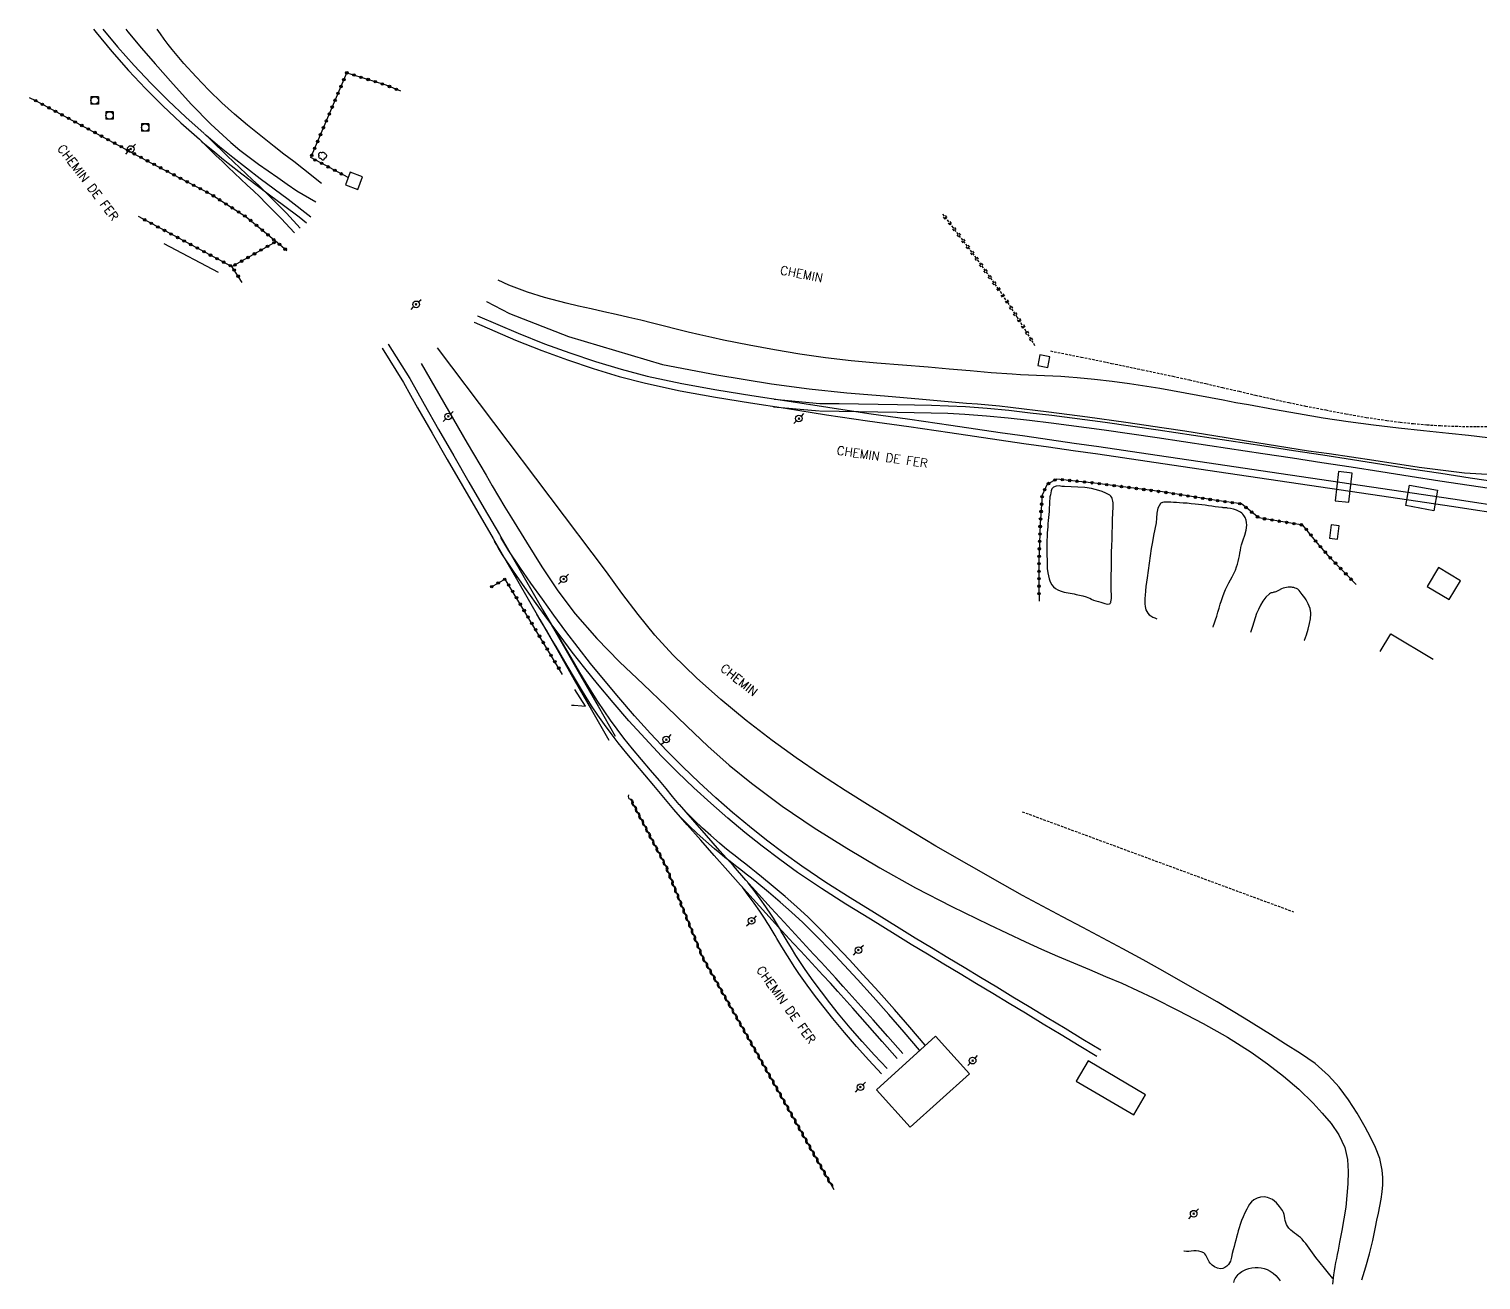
# Model space of a CAD drawing. Header units: millimetres. Extents: x 112268 to 113000, y 154998 to 156000.
# Drawn here: x 112525.6 to 112817.4, y 155748.7 to 156000 of the extents above; entities that cross this region are included whole.
import ezdxf

# ---------------------------------------------------------------- set-up
doc = ezdxf.new("R2010")
doc.units = ezdxf.units.MM
doc.linetypes.add('DASHED', pattern=[0.75, 0.5, -0.25])
doc.layers.get('0').update_dxf_attribs({"linetype": 'CONTINUOUS'})
for name, color, linetype in [('W0014', 7, 'CONTINUOUS'), ('W0071', 7, 'CONTINUOUS'), ('W0104', 1, 'CONTINUOUS'), ('W0112', 1, 'DASHED'), ('W0211', 2, 'CONTINUOUS'), ('W0214', 2, 'CONTINUOUS'), ('W0220', 5, 'DASHED'), ('W0300', 7, 'CONTINUOUS'), ('W0303', 7, 'CONTINUOUS'), ('W0310', 3, 'CONTINUOUS'), ('W0323', 7, 'CONTINUOUS'), ('W0420', 7, 'CONTINUOUS'), ('W0473', 7, 'CONTINUOUS'), ('W0515', 5, 'CONTINUOUS'), ('W0700', 7, 'CONTINUOUS'), ('W0989', 7, 'CONTINUOUS')]:
    doc.layers.add(name, color=color, linetype=linetype)
doc.styles.get("Standard").update_dxf_attribs({"font": 'romans.shx', "width": 0.85})

# ---------------------------------------------------------------- blocks, each defined once
blk = doc.blocks.new('T473')
for p, q in [((-0.166667, 0.166667), (0.166667, -0.166667)), ((-0.166667, -0.166667), (0.166667, 0.166667)), ((0.500001, 0.500001), (1.000002, 1.000002)), ((-1.000002, -1.000002), (-0.500001, -0.500001))]:
    blk.add_line(p, q)
blk.add_ellipse((0, 0), major_axis=(0.471405, 0.471405), ratio=1, start_param=5.4977871438, end_param=11.780972451)
blk = doc.blocks.new('T420')
for p, q in [((0.75, 0.75), (-0.75, 0.75)), ((-0.75, 0.75), (-0.75, -0.75)), ((0.75, 0.75), (0.75, -0.75)), ((0.75, -0.75), (-0.75, -0.75))]:
    blk.add_line(p, q)
blk.add_ellipse((0, 0), major_axis=(-0.53, 0.53), ratio=1, start_param=3.926991, end_param=10.210176)
blk = doc.blocks.new('T300')
for p, q in [((-0.8, 0.51), (-0.86, 0.34)), ((-0.86, 0.34), (-0.86, 0.17)), ((-0.86, 0.17), (-0.74, 0.06)), ((-0.69, 0.63), (-0.8, 0.51)), ((-0.8, -0.06), (-0.74, 0.06)), ((-0.74, 0.06), (-0.69, 0.11)), ((-0.57, 0.69), (-0.69, 0.63)), ((-0.46, 0.69), (-0.57, 0.69)), ((-0.29, 0.63), (-0.46, 0.69)), ((-0.29, 0.63), (-0.17, 0.74)), ((-0.23, 0.57), (-0.29, 0.63)), ((-0.17, 0.74), (-0.06, 0.8)), ((-0.06, 0.8), (0.06, 0.8)), ((0.06, 0.8), (0.23, 0.74)), ((0.23, 0.74), (0.34, 0.63)), ((0.34, 0.63), (0.4, 0.51)), ((0.46, 0.46), (0.34, 0.46)), ((0.4, 0.51), (0.4, 0.46)), ((0.57, 0.4), (0.46, 0.46)), ((0.57, 0.4), (0.69, 0.29)), ((0.69, 0.29), (0.74, 0.17)), ((0.74, 0.06), (0.69, -0.17)), ((0.74, 0.17), (0.74, 0.06)), ((-0.8, -0.17), (-0.8, -0.06)), ((-0.8, -0.23), (-0.8, -0.17)), ((-0.74, -0.34), (-0.8, -0.23)), ((-0.69, -0.4), (-0.74, -0.34)), ((-0.51, -0.46), (-0.69, -0.4)), ((-0.4, -0.46), (-0.51, -0.46)), ((-0.4, -0.46), (-0.34, -0.46)), ((-0.34, -0.46), (-0.34, -0.4)), ((-0.34, -0.51), (-0.34, -0.46)), ((-0.29, -0.63), (-0.34, -0.51)), ((-0.17, -0.74), (-0.29, -0.63)), ((-0.06, -0.8), (-0.17, -0.74)), ((0.06, -0.8), (-0.06, -0.8)), ((0.17, -0.74), (0.06, -0.8)), ((0.23, -0.69), (0.17, -0.74)), ((0.29, -0.46), (0.23, -0.46)), ((0.29, -0.63), (0.23, -0.69)), ((0.46, -0.4), (0.29, -0.46)), ((0.34, -0.51), (0.29, -0.63)), ((0.34, -0.51), (0.34, -0.46)), ((0.57, -0.34), (0.46, -0.4)), ((0.63, -0.29), (0.57, -0.34)), ((0.69, -0.17), (0.63, -0.29))]:
    blk.add_line(p, q)
blk = doc.blocks.new('t323o')
at = {"color": 0, "linetype": 'Continuous'}
for radius in [0.25, 0.15]:
    blk.add_circle((0, 0), radius, dxfattribs=at)
blk = doc.blocks.new('t310o')
at = {"color": 0, "linetype": 'Continuous'}
for centre, start, end in [((-0.5, 0.38), 216.8699, 323.1304), ((0.5, -0.37), 36.8699, 143.1303)]:
    blk.add_arc(centre, 0.625, start, end, dxfattribs=at)
blk = doc.blocks.new('t220o')
at = {"color": 0, "linetype": 'Continuous'}
for p, q in [((-0.25, 0.25), (0.25, 0.25)), ((-0.25, -0.25), (0.25, -0.25))]:
    blk.add_line(p, q, dxfattribs=at)

msp = doc.modelspace()

# ---------------------------------------------------------------- linework, layer by layer
at = {"layer": 'W0014'}
for points in [[(112637.42, 155864), (112635.29, 155867.34)], [(112634.56, 155864.15), (112635.12, 155864.18), (112636.66, 155864.01), (112637.42, 155864)]]:
    msp.add_lwpolyline(points, dxfattribs=at)
at = {"layer": 'W0071'}
for points in [[(112545.01, 156000), (112545.45, 155999.44), (112548.14, 155996.19), (112550.9, 155993), (112554.54, 155988.9), (112558.25, 155984.85), (112562.1, 155980.92), (112566.14, 155977.19), (112567.94, 155975.68), (112569.79, 155974.24), (112571.69, 155972.85), (112573.61, 155971.49), (112575.54, 155970.16), (112577.47, 155968.84), (112579.4, 155967.5), (112583.18, 155965.27)], [(112584.34, 155969), (112584.34, 155969), (112584.34, 155969), (112580.75, 155971.85), (112578.77, 155973.36), (112576.81, 155974.89), (112574.86, 155976.43), (112572.18, 155978.56), (112569.49, 155980.7), (112566.86, 155982.9), (112564.31, 155985.2), (112561.68, 155987.74), (112559.14, 155990.37), (112556.68, 155993.08), (112554.32, 155995.87), (112553.51, 155996.91), (112552.73, 155997.98), (112551.97, 155999.07), (112551.35, 156000)], [(112818.78, 155917.86), (112814.84, 155918.32), (112810.9, 155918.76), (112805.84, 155919.29), (112800.79, 155919.82), (112795.74, 155920.41), (112790.7, 155921.08), (112785.68, 155921.84), (112780.67, 155922.7), (112775.67, 155923.59), (112770.67, 155924.48), (112768.12, 155924.94), (112765.57, 155925.42), (112763.02, 155925.91), (112760.47, 155926.4), (112757.92, 155926.88), (112755.37, 155927.35), (112752.81, 155927.79), (112750.25, 155928.2), (112746.74, 155928.71), (112743.23, 155929.18), (112739.72, 155929.6), (112736.19, 155929.95), (112734.57, 155930.08), (112732.94, 155930.18), (112731.31, 155930.26), (112729.68, 155930.32), (112728.05, 155930.39), (112726.43, 155930.46), (112724.8, 155930.54), (112723.17, 155930.64), (112718.94, 155930.95), (112714.7, 155931.31), (112710.47, 155931.68), (112706.24, 155932.06), (112701.09, 155932.48), (112695.94, 155932.89), (112690.79, 155933.35), (112685.66, 155933.95), (112680.51, 155934.69), (112675.38, 155935.54), (112670.27, 155936.49), (112665.17, 155937.5), (112662.78, 155938.02), (112660.39, 155938.56), (112658.01, 155939.13), (112655.63, 155939.71), (112653.25, 155940.31), (112650.87, 155940.9), (112648.5, 155941.49), (112646.12, 155942.07), (112643.6, 155942.65), (112641.07, 155943.22), (112638.54, 155943.77), (112636.01, 155944.33), (112633.49, 155944.9), (112629.15, 155946.08), (112625.73, 155947.17), (112621.99, 155948.58), (112621.99, 155948.58), (112619.82, 155949.53), (112619.82, 155949.53), (112619.82, 155949.53)], [(112617.48, 155945.29), (112617.48, 155945.29), (112617.48, 155945.29), (112617.48, 155945.29), (112622.14, 155942.88), (112633.99, 155938.24), (112652.86, 155932.64), (112663.82, 155930.56), (112674.81, 155928.72), (112682.36, 155927.69), (112689.94, 155926.93), (112697.52, 155926.3), (112705.1, 155925.62), (112707.31, 155925.42), (112709.53, 155925.23), (112711.74, 155925.05), (112713.96, 155924.87), (112716.17, 155924.69), (112718.39, 155924.49), (112720.6, 155924.28), (112722.81, 155924.05), (112730.55, 155923.13), (112738.28, 155922.1), (112745.99, 155921.01), (112753.7, 155919.89), (112757.85, 155919.27), (112761.99, 155918.62), (112766.13, 155917.95), (112770.26, 155917.27), (112774.4, 155916.59), (112778.54, 155915.93), (112782.68, 155915.29), (112786.83, 155914.7), (112795.87, 155913.36), (112804.93, 155911.98), (112814.04, 155910.86), (112823.2, 155910.3)], [(112793.44, 155748.71), (112794.25, 155751.32), (112794.98, 155753.95), (112795.62, 155756.61), (112796.17, 155759.28), (112796.45, 155760.69), (112796.75, 155762.1), (112797.04, 155763.51), (112797.31, 155764.93), (112797.52, 155766.37), (112797.64, 155767.83), (112797.66, 155769.3), (112797.54, 155770.76), (112797.03, 155773.07), (112796.2, 155775.28), (112795.17, 155777.38), (112794.07, 155779.42), (112792.5, 155782.18), (112790.78, 155784.87), (112788.88, 155787.42), (112786.73, 155789.8), (112784.03, 155792.15), (112781.1, 155794.21), (112778.07, 155796.1), (112775.07, 155797.98), (112769.75, 155801.32), (112764.35, 155804.54), (112758.91, 155807.68), (112753.45, 155810.78), (112749.45, 155813.01), (112745.42, 155815.2), (112741.38, 155817.35), (112737.33, 155819.48), (112733.27, 155821.62), (112729.23, 155823.77), (112725.2, 155825.95), (112721.2, 155828.18), (112714.5, 155832), (112707.83, 155835.87), (112701.2, 155839.83), (112694.64, 155843.88), (112689.62, 155847.05), (112684.63, 155850.26), (112679.71, 155853.58), (112674.91, 155857.07), (112669.71, 155861.11), (112664.62, 155865.28), (112659.68, 155869.64), (112654.98, 155874.26), (112651.37, 155878.23), (112647.98, 155882.38), (112644.74, 155886.65), (112641.6, 155890.99), (112607.63, 155935.98)], [(112604.36, 155932.79), (112613.63, 155916.82), (112614.9, 155914.67), (112616.16, 155912.52), (112617.41, 155910.36), (112618.66, 155908.21), (112619.92, 155906.06), (112621.21, 155903.92), (112622.52, 155901.8), (112625.57, 155896.89), (112628.64, 155891.98), (112631.85, 155887.15), (112635.35, 155882.52), (112639.66, 155877.58), (112644.25, 155872.89), (112648.98, 155868.36), (112653.72, 155863.86), (112657.85, 155859.89), (112662.02, 155855.95), (112666.29, 155852.11), (112670.74, 155848.48), (112676.96, 155843.88), (112683.36, 155839.55), (112689.9, 155835.43), (112696.54, 155831.48), (112703.73, 155827.49), (112711.05, 155823.74), (112718.44, 155820.14), (112725.86, 155816.61), (112729.04, 155815.15), (112732.25, 155813.75), (112735.48, 155812.39), (112738.71, 155811.04), (112741.94, 155809.69), (112745.16, 155808.31), (112748.35, 155806.87), (112751.51, 155805.35), (112756.54, 155802.83), (112761.53, 155800.24), (112766.44, 155797.46), (112771.2, 155794.43), (112774.49, 155792.11), (112777.69, 155789.66), (112780.76, 155787.03), (112783.63, 155784.19), (112785.47, 155782.21), (112787.25, 155780.13), (112788.83, 155777.84), (112789.99, 155775.32), (112790.55, 155772.92), (112790.69, 155770.46), (112790.59, 155768.04), (112790.44, 155765.65), (112790.22, 155763.29), (112789.84, 155760.95), (112789.4, 155758.62), (112788.97, 155756.29), (112788.82, 155755.47), (112788.65, 155754.65), (112788.48, 155753.83), (112788.31, 155753.01), (112788.13, 155752.2), (112787.98, 155751.37), (112787.84, 155750.55), (112787.72, 155749.72), (112787.52, 155747.84)]]:
    msp.add_lwpolyline(points, dxfattribs=at)
at = {"layer": 'W0104'}
for points in [[(112589.17, 155968.71), (112591.66, 155967.77), (112592.62, 155970.31), (112590.13, 155971.25)], [(112728.72, 155934.52), (112728.3, 155932.38), (112730.3, 155931.99), (112730.72, 155934.13)], [(112788.77, 155911.1), (112788.08, 155905.25), (112790.82, 155904.93), (112791.51, 155910.78)], [(112803.03, 155908.35), (112808.65, 155907.34), (112807.91, 155903.24), (112802.29, 155904.25)], [(112787.24, 155900.38), (112786.93, 155897.71), (112788.56, 155897.52), (112788.87, 155900.19), (112787.24, 155900.38)], [(112808.86, 155891.81), (112806.58, 155888.02), (112810.97, 155885.37), (112813.26, 155889.16)], [(112714.55, 155790.14), (112702.65, 155779.4), (112695.87, 155786.91), (112707.76, 155797.65)], [(112736.04, 155788.65), (112747.59, 155781.84), (112749.98, 155785.88), (112738.43, 155792.7)]]:
    msp.add_lwpolyline(points, close=True, dxfattribs=at)
for points in [[(112797.11, 155874.94), (112799.28, 155878.52)], [(112799.28, 155878.52), (112807.75, 155873.38)]]:
    msp.add_lwpolyline(points, dxfattribs=at)
at = {"layer": 'W0112'}
for points in [[(112730.84, 155935.33), (112737, 155934.1), (112743.15, 155932.84), (112749.29, 155931.56), (112755.43, 155930.25), (112758.77, 155929.52), (112762.1, 155928.76), (112765.43, 155927.99), (112768.76, 155927.22), (112772.09, 155926.45), (112775.43, 155925.69), (112778.76, 155924.96), (112782.11, 155924.27), (112786.17, 155923.47), (112790.24, 155922.69), (112794.33, 155921.99), (112798.42, 155921.37), (112801.11, 155921.03), (112803.8, 155920.73), (112806.5, 155920.5), (112809.21, 155920.33), (112812.89, 155920.19), (112816.57, 155920.13), (112820.26, 155920.16)], [(112725.17, 155842.76), (112779.7, 155822.66)]]:
    msp.add_lwpolyline(points, dxfattribs=at)
at = {"layer": 'W0211'}
msp.add_lwpolyline([(112767.73, 155748.21), (112767.85, 155748.72), (112767.98, 155749.01), (112768.15, 155749.29), (112768.35, 155749.55), (112768.57, 155749.78), (112768.8, 155749.99), (112769.05, 155750.19), (112769.31, 155750.37), (112769.58, 155750.54), (112770.14, 155750.81), (112770.73, 155751.01), (112771.34, 155751.13), (112771.96, 155751.19), (112772.58, 155751.19), (112773.2, 155751.14), (112773.81, 155751.01), (112774.39, 155750.8), (112775.02, 155750.47), (112775.59, 155750.06), (112776.11, 155749.58), (112776.58, 155749.07), (112777.01, 155748.53)], dxfattribs=at)
at = {"layer": 'W0214'}
msp.add_lwpolyline([(112787.61, 155748.98), (112786.75, 155750.03), (112785.9, 155751.08), (112785.05, 155752.13), (112784.21, 155753.2), (112783.86, 155753.65), (112783.52, 155754.12), (112783.19, 155754.59), (112782.86, 155755.06), (112782.52, 155755.53), (112782.17, 155755.99), (112781.8, 155756.43), (112781.42, 155756.87), (112781.07, 155757.21), (112780.69, 155757.52), (112780.3, 155757.82), (112779.9, 155758.1), (112779.5, 155758.4), (112779.13, 155758.73), (112778.78, 155759.08), (112778.47, 155759.49), (112778.28, 155759.86), (112778.14, 155760.26), (112778.05, 155760.67), (112777.98, 155761.07), (112777.9, 155761.48), (112777.81, 155761.88), (112777.67, 155762.28), (112777.48, 155762.65), (112776.91, 155763.46), (112776.25, 155764.21), (112775.44, 155764.85), (112774.49, 155765.27), (112773.78, 155765.38), (112773.06, 155765.32), (112772.37, 155765.12), (112771.74, 155764.8), (112771.26, 155764.42), (112770.88, 155763.95), (112770.58, 155763.44), (112770.29, 155762.94), (112769.89, 155762.19), (112769.55, 155761.41), (112769.26, 155760.61), (112768.97, 155759.82), (112768.77, 155759.19), (112768.58, 155758.57), (112768.41, 155757.94), (112768.24, 155757.3), (112768.08, 155756.67), (112767.92, 155756.04), (112767.75, 155755.41), (112767.56, 155754.78), (112767.39, 155754.04), (112767.24, 155753.26), (112767.01, 155752.49), (112766.6, 155751.8), (112766.29, 155751.47), (112765.92, 155751.2), (112765.5, 155751.01), (112765.03, 155750.93), (112764.4, 155751.04), (112763.84, 155751.31), (112763.35, 155751.68), (112762.92, 155752.08), (112762.72, 155752.31), (112762.58, 155752.58), (112762.46, 155752.86), (112762.36, 155753.13), (112762.24, 155753.41), (112762.09, 155753.69), (112761.9, 155753.94), (112761.65, 155754.15), (112761.17, 155754.37), (112760.67, 155754.49), (112760.15, 155754.54), (112759.64, 155754.53), (112759.16, 155754.49), (112758.68, 155754.44), (112758.19, 155754.43), (112757.71, 155754.46), (112757.64, 155754.47)], dxfattribs=at)
at = {"layer": 'W0220'}
msp.add_lwpolyline([(112727.74, 155936.37), (112725.99, 155939.27), (112724.19, 155942.14), (112722.33, 155944.97), (112720.43, 155947.77), (112715.97, 155953.97), (112711.36, 155960.06), (112709.1, 155962.98)], dxfattribs=at)
at = {"layer": 'W0303'}
msp.add_lwpolyline([(112552.64, 155956.93), (112563.61, 155951.19)], dxfattribs=at)
at = {"layer": 'W0310'}
msp.add_lwpolyline([(112646.39, 155845.44), (112653.48, 155831.95), (112660.91, 155813.55), (112687.33, 155766.86)], dxfattribs=at)
at = {"layer": 'W0323'}
for points in [[(112589.68, 155970.2), (112582.19, 155974.17), (112589.42, 155991.21), (112597.26, 155988.76), (112600.24, 155987.56)], [(112525.57, 155986.25), (112526.89, 155985.62), (112549.81, 155973.29), (112562.25, 155966.73), (112569.2, 155962.29), (112575.49, 155957.09), (112577.37, 155955.51)], [(112547.5, 155962.38), (112566.36, 155952.27)], [(112568.42, 155949.09), (112566.36, 155952.27), (112575.22, 155957.32)], [(112781.6, 155900.35), (112772.74, 155901.79), (112769.24, 155904.6), (112764.25, 155905.28), (112753.38, 155907.01), (112739.7, 155908.8), (112732.1, 155909.58), (112730.21, 155908.56), (112729.19, 155906.36), (112728.8, 155900.62), (112728.54, 155892.91), (112728.54, 155887.98), (112728.56, 155885.08)], [(112792.32, 155888.4), (112787.09, 155893.76), (112784.1, 155897.2), (112781.6, 155900.35)], [(112632.8, 155870.32), (112625.42, 155882.61), (112621.27, 155889.51), (112618.42, 155887.9)]]:
    msp.add_lwpolyline(points, dxfattribs=at)
at = {"layer": 'W0515'}
msp.add_lwpolyline([(112743, 155884.9), (112743.15, 155885.63), (112743.15, 155886.38), (112743.08, 155887.12), (112743.05, 155887.83), (112743.06, 155888.72), (112743.07, 155889.6), (112743.08, 155890.49), (112743.09, 155891.37), (112743.1, 155892.25), (112743.12, 155893.14), (112743.13, 155894.02), (112743.15, 155894.91), (112743.18, 155896.21), (112743.22, 155897.5), (112743.26, 155898.8), (112743.3, 155900.1), (112743.31, 155900.41), (112743.32, 155900.72), (112743.33, 155901.03), (112743.34, 155901.35), (112743.35, 155901.66), (112743.35, 155901.97), (112743.36, 155902.28), (112743.37, 155902.59), (112743.38, 155902.91), (112743.4, 155903.23), (112743.42, 155903.55), (112743.44, 155903.86), (112743.45, 155904.18), (112743.45, 155904.51), (112743.43, 155904.83), (112743.38, 155905.15), (112743.33, 155905.4), (112743.26, 155905.66), (112743.16, 155905.91), (112743.01, 155906.13), (112742.79, 155906.35), (112742.52, 155906.52), (112742.25, 155906.65), (112741.97, 155906.78), (112741.27, 155907.07), (112740.55, 155907.31), (112739.82, 155907.51), (112739.08, 155907.67), (112737.73, 155907.87), (112736.37, 155907.99), (112735.01, 155908.05), (112733.66, 155908.08), (112733.15, 155908.13), (112732.59, 155908.21), (112731.99, 155908.2), (112731.45, 155907.97), (112731.15, 155907.64), (112730.98, 155907.23), (112730.9, 155906.82), (112730.83, 155906.44), (112730.75, 155906.03), (112730.7, 155905.61), (112730.66, 155905.19), (112730.64, 155904.77), (112730.63, 155904.36), (112730.62, 155903.94), (112730.6, 155903.52), (112730.58, 155903.11), (112730.53, 155902.49), (112730.47, 155901.87), (112730.41, 155901.25), (112730.35, 155900.63), (112730.3, 155900.01), (112730.24, 155899.39), (112730.2, 155898.77), (112730.17, 155898.15), (112730.14, 155897.18), (112730.12, 155896.2), (112730.13, 155895.23), (112730.15, 155894.26), (112730.16, 155893.39), (112730.16, 155892.52), (112730.21, 155891.65), (112730.33, 155890.78), (112730.44, 155890.16), (112730.59, 155889.54), (112730.8, 155888.93), (112731.12, 155888.37), (112731.48, 155887.97), (112731.89, 155887.64), (112732.34, 155887.37), (112732.8, 155887.14), (112733.18, 155886.99), (112733.58, 155886.87), (112733.98, 155886.78), (112734.38, 155886.71), (112734.79, 155886.64), (112735.19, 155886.58), (112735.59, 155886.51), (112735.99, 155886.42), (112736.67, 155886.26), (112737.36, 155886.11), (112738.04, 155885.92), (112738.71, 155885.68), (112738.75, 155885.66), (112738.8, 155885.64), (112738.84, 155885.61), (112738.88, 155885.58), (112738.92, 155885.55), (112738.97, 155885.52), (112739.01, 155885.5), (112739.05, 155885.48), (112739.52, 155885.29), (112740, 155885.12), (112740.48, 155884.98), (112740.97, 155884.86), (112741.36, 155884.73), (112741.79, 155884.57), (112742.26, 155884.48), (112742.73, 155884.56), (112742.83, 155884.62), (112742.91, 155884.7), (112742.96, 155884.8)], close=True, dxfattribs=at)
for points in [[(112752.95, 155904.68), (112752.46, 155903.77), (112752.25, 155902.75), (112752.18, 155901.74), (112752.06, 155900.8), (112751.8, 155899.52), (112751.56, 155898.24), (112751.34, 155896.96), (112751.12, 155895.67), (112750.89, 155894.2), (112750.68, 155892.72), (112750.49, 155891.24), (112750.29, 155889.76), (112750.17, 155888.88), (112750.05, 155888), (112749.94, 155887.11), (112749.86, 155886.23), (112749.83, 155885.67), (112749.8, 155885.11), (112749.81, 155884.55), (112749.88, 155883.99), (112749.95, 155883.64), (112750.05, 155883.3), (112750.2, 155882.96), (112750.39, 155882.65), (112750.7, 155882.34), (112751.05, 155882.09), (112751.43, 155881.88), (112751.81, 155881.69), (112752.2, 155881.52)], [(112763.56, 155879.85), (112763.64, 155880.15), (112763.75, 155880.52), (112764.03, 155881.29), (112764.29, 155882.08), (112764.52, 155882.86), (112764.75, 155883.65), (112764.98, 155884.44), (112765.22, 155885.23), (112765.48, 155886.01), (112765.77, 155886.77), (112766.06, 155887.43), (112766.37, 155888.08), (112766.7, 155888.72), (112767.05, 155889.35), (112767.39, 155889.98), (112767.71, 155890.62), (112768.01, 155891.28), (112768.26, 155891.95), (112768.44, 155892.5), (112768.58, 155893.05), (112768.71, 155893.61), (112768.82, 155894.17), (112768.92, 155894.74), (112769.02, 155895.3), (112769.13, 155895.86), (112769.26, 155896.41), (112769.55, 155897.37), (112769.9, 155898.33), (112770.19, 155899.33), (112770.3, 155900.35), (112770.26, 155900.86), (112770.16, 155901.36), (112769.98, 155901.85), (112769.73, 155902.3), (112769.54, 155902.54), (112769.3, 155902.75), (112769.05, 155902.93), (112768.78, 155903.09), (112768.22, 155903.34), (112767.64, 155903.52), (112767.05, 155903.65), (112766.46, 155903.77), (112766.32, 155903.79), (112766.17, 155903.81), (112766.02, 155903.82), (112765.87, 155903.83), (112765.72, 155903.83), (112765.57, 155903.84), (112765.42, 155903.85), (112765.27, 155903.86), (112764.6, 155903.94), (112763.93, 155904.03), (112763.26, 155904.12), (112762.59, 155904.22), (112761.92, 155904.32), (112761.26, 155904.41), (112760.58, 155904.5), (112759.91, 155904.58), (112759.12, 155904.65), (112758.33, 155904.72), (112757.54, 155904.78), (112756.75, 155904.83), (112756.17, 155904.86), (112755.59, 155904.9), (112755.01, 155904.92), (112754.43, 155904.93), (112754.17, 155904.93), (112753.9, 155904.94), (112753.63, 155904.92), (112753.36, 155904.88), (112753.25, 155904.85), (112753.14, 155904.82), (112753.04, 155904.76), (112752.95, 155904.68)], [(112781.84, 155877.18), (112781.88, 155877.25), (112782.28, 155878.33), (112782.62, 155879.44), (112782.89, 155880.57), (112782.96, 155880.88), (112783.02, 155881.2), (112783.08, 155881.52), (112783.13, 155881.84), (112783.16, 155882.16), (112783.17, 155882.49), (112783.17, 155882.82), (112783.14, 155883.14), (112783.04, 155883.62), (112782.87, 155884.08), (112782.67, 155884.52), (112782.45, 155884.95), (112782.23, 155885.33), (112781.98, 155885.7), (112781.71, 155886.05), (112781.45, 155886.4), (112781.25, 155886.68), (112781.06, 155886.96), (112780.84, 155887.23), (112780.58, 155887.45), (112780.33, 155887.6), (112780.06, 155887.7), (112779.79, 155887.78), (112779.51, 155887.84), (112779.29, 155887.87), (112779.08, 155887.89), (112778.86, 155887.89), (112778.64, 155887.87), (112778.3, 155887.82), (112777.96, 155887.75), (112777.63, 155887.65), (112777.3, 155887.53), (112777.17, 155887.47), (112777.04, 155887.41), (112776.92, 155887.34), (112776.79, 155887.26), (112776.67, 155887.19), (112776.55, 155887.11), (112776.42, 155887.05), (112776.29, 155886.99), (112776.11, 155886.92), (112775.94, 155886.88), (112775.76, 155886.84), (112775.58, 155886.81), (112775.4, 155886.77), (112775.22, 155886.72), (112775.05, 155886.64), (112774.88, 155886.54)], [(112774.88, 155886.54), (112774.15, 155885.88), (112773.56, 155885.09), (112773.07, 155884.26), (112772.63, 155883.41), (112772.26, 155882.58), (112771.97, 155881.73), (112771.71, 155880.86), (112771.45, 155880), (112771.24, 155879.35), (112771.03, 155878.76)]]:
    msp.add_lwpolyline(points, dxfattribs=at)
at = {"layer": 'W0700'}
for points in [[(112538.51, 156000), (112539.03, 155999.33), (112542.23, 155995.46), (112545.56, 155991.7), (112548.96, 155988.08), (112552.47, 155984.57), (112556.08, 155981.17), (112559.8, 155977.89)], [(112540.42, 156000), (112543.37, 155996.44), (112546.67, 155992.71), (112550.04, 155989.13), (112553.51, 155985.65), (112557.1, 155982.28), (112560.78, 155979.02)], [(112559.8, 155977.89), (112560.62, 155977.07), (112561.45, 155976.25), (112562.27, 155975.44), (112563.11, 155974.63), (112564.36, 155973.43), (112565.62, 155972.23), (112566.89, 155971.05), (112568.16, 155969.86), (112569.43, 155968.67), (112570.69, 155967.47), (112571.93, 155966.27), (112573.17, 155965.04), (112576.21, 155961.96), (112578.94, 155959.04), (112578.94, 155959.04)], [(112560.19, 155977.5), (112561.53, 155976.38), (112562.89, 155975.26), (112564.25, 155974.16), (112565.62, 155973.07), (112568.37, 155970.92), (112571.14, 155968.79), (112573.93, 155966.69), (112576.74, 155964.6), (112579.89, 155962.28), (112581.36, 155961.08), (112581.36, 155961.08)], [(112560.86, 155978.95), (112561.68, 155978.13), (112562.5, 155977.32), (112563.32, 155976.51), (112564.15, 155975.71), (112565.41, 155974.5), (112566.67, 155973.31), (112567.94, 155972.12), (112569.21, 155970.93), (112570.48, 155969.74), (112571.75, 155968.54), (112573, 155967.32), (112574.23, 155966.1), (112577.3, 155962.99), (112580.03, 155960.01), (112580.03, 155960.01)], [(112561.16, 155978.65), (112562.49, 155977.53), (112563.84, 155976.42), (112565.19, 155975.33), (112566.55, 155974.25), (112569.29, 155972.1), (112572.05, 155969.98), (112574.83, 155967.89), (112577.63, 155965.81), (112582.19, 155962.27), (112582.19, 155962.27), (112582.19, 155962.27)], [(112615.03, 155941.12), (112615.03, 155941.12), (112615.03, 155941.12), (112615.03, 155941.12), (112615.03, 155941.12), (112623.31, 155937.53), (112628.66, 155935.39), (112633.78, 155933.52), (112638.96, 155931.79), (112644.19, 155930.22), (112649.47, 155928.83), (112656.46, 155927.3), (112663.5, 155926.05), (112670.55, 155924.94), (112677.6, 155923.82), (112685.85, 155922.53), (112694.11, 155921.31), (112702.38, 155920.13), (112710.64, 155918.93), (112715.59, 155918.21), (112720.54, 155917.49), (112725.5, 155916.77), (112730.45, 155916.06), (112735.4, 155915.34), (112740.35, 155914.63), (112745.31, 155913.91), (112750.26, 155913.19), (112762.5, 155911.39), (112774.75, 155909.58), (112787, 155907.76), (112799.24, 155905.94), (112811.48, 155904.12), (112823.73, 155902.3)], [(112615.68, 155942.41), (112615.68, 155942.41), (112615.68, 155942.41), (112615.68, 155942.41), (112615.68, 155942.41), (112623.87, 155938.92), (112629.19, 155936.79), (112634.27, 155934.93), (112639.41, 155933.22), (112644.59, 155931.67), (112649.83, 155930.29), (112656.78, 155928.76), (112663.8, 155927.52), (112670.83, 155926.41), (112677.85, 155925.3), (112686.09, 155924.01), (112694.34, 155922.79), (112702.6, 155921.61), (112710.86, 155920.42), (112715.81, 155919.69), (112720.76, 155918.97), (112725.71, 155918.26), (112730.67, 155917.54), (112735.62, 155916.83), (112740.57, 155916.11), (112745.52, 155915.39), (112750.47, 155914.67), (112762.72, 155912.87), (112774.97, 155911.06), (112787.21, 155909.24), (112799.46, 155907.42), (112811.7, 155905.6), (112823.95, 155903.78)], [(112597.76, 155936.67), (112597.76, 155936.67), (112602.09, 155929.77), (112604.95, 155924.65), (112607.85, 155919.56), (112610.92, 155914.28), (112613.99, 155909), (112617.06, 155903.71), (112620.12, 155898.43), (112622.47, 155894.35), (112624.82, 155890.28), (112627.17, 155886.2), (112629.52, 155882.13), (112632.99, 155876.08), (112636.45, 155870.02), (112639.92, 155863.97), (112643.37, 155857.91)], [(112596.54, 155935.89), (112596.54, 155935.89), (112600.81, 155928.98), (112603.66, 155923.88), (112606.56, 155918.81), (112609.63, 155913.53), (112612.69, 155908.25), (112615.76, 155902.96), (112618.82, 155897.68), (112621.17, 155893.6), (112623.52, 155889.53), (112625.87, 155885.46), (112628.21, 155881.38), (112631.69, 155875.33), (112635.15, 155869.28), (112638.61, 155863.23), (112642.07, 155857.17)], [(112684.51, 155924.74), (112675.35, 155925.56)], [(112684.38, 155923.25), (112675.22, 155924.06)], [(112820.92, 155907.41), (112814.99, 155908.3), (112809.07, 155909.2), (112803.15, 155910.12), (112797.23, 155911.04), (112791.31, 155911.96), (112785.39, 155912.88), (112779.47, 155913.79), (112773.55, 155914.68), (112762.91, 155916.29), (112752.27, 155917.91), (112741.63, 155919.45), (112730.96, 155920.85), (112726.64, 155921.37), (112722.32, 155921.84), (112717.99, 155922.26), (112713.65, 155922.59), (112710.25, 155922.76), (112706.85, 155922.85), (112703.45, 155922.91), (112700.05, 155922.98), (112696.16, 155923.06), (112692.28, 155923.13), (112688.39, 155923.19), (112684.5, 155923.24)], [(112821.13, 155908.89), (112815.21, 155909.78), (112809.29, 155910.68), (112803.37, 155911.6), (112797.45, 155912.52), (112791.53, 155913.45), (112785.61, 155914.37), (112779.69, 155915.27), (112773.77, 155916.17), (112763.12, 155917.78), (112752.48, 155919.39), (112741.82, 155920.94), (112731.14, 155922.34), (112726.8, 155922.86), (112722.46, 155923.34), (112718.11, 155923.76), (112713.75, 155924.09), (112710.33, 155924.26), (112706.92, 155924.35), (112703.5, 155924.41), (112700.09, 155924.48), (112696.19, 155924.56), (112692.3, 155924.63), (112688.41, 155924.69), (112684.51, 155924.74)], [(112740.18, 155793.56), (112736.59, 155795.74), (112733, 155797.92), (112729.41, 155800.1), (112725.82, 155802.27), (112722.55, 155804.25), (112719.27, 155806.23), (112715.98, 155808.2), (112712.7, 155810.17), (112709.42, 155812.14), (112706.15, 155814.12), (112702.88, 155816.12), (112699.62, 155818.13), (112694.68, 155821.17), (112689.74, 155824.21), (112684.84, 155827.33), (112680.03, 155830.58), (112676.43, 155833.17), (112672.89, 155835.85), (112669.42, 155838.6), (112666.01, 155841.44), (112662.57, 155844.45), (112659.21, 155847.53), (112655.92, 155850.69), (112652.71, 155853.93), (112649.37, 155857.45), (112646.13, 155861.05), (112642.95, 155864.71), (112639.84, 155868.43), (112637.26, 155871.6), (112634.75, 155874.83), (112632.28, 155878.09), (112629.85, 155881.37), (112627.51, 155884.57), (112625.2, 155887.8), (112622.95, 155891.06), (112620.75, 155894.36), (112620.32, 155895.04), (112619.9, 155895.73), (112619.49, 155896.43), (112619.1, 155897.13)], [(112740.95, 155794.85), (112737.37, 155797.02), (112733.78, 155799.2), (112730.19, 155801.38), (112726.6, 155803.55), (112723.32, 155805.53), (112720.05, 155807.51), (112716.77, 155809.48), (112713.49, 155811.44), (112710.21, 155813.42), (112706.94, 155815.4), (112703.67, 155817.39), (112700.41, 155819.4), (112695.49, 155822.43), (112690.57, 155825.47), (112685.69, 155828.57), (112680.9, 155831.81), (112677.32, 155834.38), (112673.81, 155837.03), (112670.36, 155839.77), (112666.98, 155842.58), (112663.57, 155845.56), (112660.24, 155848.62), (112656.98, 155851.76), (112653.78, 155854.97), (112650.47, 155858.47), (112647.24, 155862.05), (112644.09, 155865.69), (112640.99, 155869.38), (112638.43, 155872.54), (112635.93, 155875.75), (112633.48, 155878.99), (112631.06, 155882.26), (112628.73, 155885.45), (112626.44, 155888.65), (112624.19, 155891.89), (112622.01, 155895.18), (112621.6, 155895.83), (112621.19, 155896.5), (112620.8, 155897.17), (112620.42, 155897.85)], [(112704.54, 155794.89), (112701.47, 155798.48), (112698.36, 155802.04), (112695.22, 155805.56), (112692.04, 155809.05), (112689.36, 155811.97), (112686.66, 155814.86), (112683.92, 155817.71), (112681.09, 155820.49), (112678.83, 155822.57), (112676.52, 155824.59), (112674.17, 155826.57), (112671.82, 155828.54), (112670.77, 155829.4), (112669.71, 155830.24), (112668.64, 155831.08), (112667.56, 155831.91), (112666.49, 155832.75), (112665.43, 155833.59), (112664.38, 155834.45), (112663.34, 155835.32), (112661.6, 155836.84), (112659.88, 155838.39), (112658.2, 155839.98), (112656.57, 155841.62), (112655.15, 155843.18), (112653.8, 155844.79), (112652.47, 155846.42), (112651.12, 155848.04), (112649.31, 155850.17), (112647.49, 155852.3), (112645.68, 155854.44), (112643.94, 155856.63), (112642.56, 155858.45), (112641.21, 155860.3), (112639.9, 155862.17), (112638.63, 155864.07), (112636.78, 155866.99), (112635.01, 155869.97), (112633.27, 155872.96), (112631.51, 155875.94), (112630.53, 155877.57), (112629.56, 155879.21), (112628.59, 155880.85), (112627.62, 155882.48)], [(112705.68, 155795.86), (112702.6, 155799.46), (112699.49, 155803.03), (112696.33, 155806.57), (112693.14, 155810.07), (112690.45, 155813), (112687.73, 155815.91), (112684.97, 155818.78), (112682.13, 155821.57), (112679.85, 155823.67), (112677.52, 155825.71), (112675.15, 155827.71), (112672.78, 155829.69), (112671.73, 155830.55), (112670.67, 155831.39), (112669.6, 155832.23), (112668.53, 155833.06), (112667.47, 155833.89), (112666.4, 155834.73), (112665.35, 155835.58), (112664.32, 155836.46), (112662.61, 155837.96), (112660.91, 155839.48), (112659.26, 155841.04), (112657.66, 155842.66), (112656.26, 155844.2), (112654.91, 155845.79), (112653.6, 155847.41), (112652.27, 155849.01), (112650.47, 155851.13), (112648.65, 155853.24), (112646.86, 155855.37), (112645.12, 155857.55), (112643.76, 155859.34), (112642.43, 155861.17), (112641.14, 155863.01), (112639.89, 155864.89), (112638.05, 155867.8), (112636.28, 155870.76), (112634.55, 155873.74), (112632.8, 155876.71), (112631.82, 155878.34), (112630.85, 155879.97), (112629.88, 155881.61), (112628.92, 155883.25)], [(112700.03, 155793.21), (112697.06, 155796.59), (112694.09, 155799.97), (112691.1, 155803.33), (112688.09, 155806.67), (112686.61, 155808.29), (112685.13, 155809.91), (112683.64, 155811.52), (112682.14, 155813.13), (112680.65, 155814.74), (112679.16, 155816.35), (112677.67, 155817.96), (112676.19, 155819.58), (112673.63, 155822.39), (112671.08, 155825.21), (112668.54, 155828.03), (112666.01, 155830.86), (112663.29, 155833.94), (112660.57, 155837.03), (112657.87, 155840.13), (112655.18, 155843.24)], [(112701.16, 155794.19), (112698.19, 155797.58), (112695.21, 155800.96), (112692.21, 155804.33), (112689.2, 155807.68), (112687.72, 155809.3), (112686.24, 155810.92), (112684.75, 155812.53), (112683.25, 155814.14), (112681.76, 155815.75), (112680.27, 155817.36), (112678.78, 155818.97), (112677.3, 155820.59), (112674.74, 155823.4), (112672.2, 155826.21), (112669.66, 155829.03), (112667.13, 155831.86), (112664.41, 155834.93), (112661.7, 155838.02), (112659, 155841.12), (112656.32, 155844.22)], [(112696.91, 155790.14), (112694.38, 155792.84), (112691.9, 155795.6), (112689.48, 155798.4), (112687.1, 155801.24), (112685.34, 155803.44), (112683.61, 155805.67), (112681.93, 155807.93), (112680.3, 155810.23), (112679.35, 155811.64), (112678.44, 155813.07), (112677.55, 155814.52), (112676.66, 155815.97), (112676.26, 155816.62), (112675.87, 155817.27), (112675.49, 155817.93), (112675.1, 155818.58), (112674.71, 155819.24), (112674.32, 155819.89), (112673.92, 155820.53), (112673.51, 155821.17), (112672.41, 155822.81), (112671.28, 155824.42), (112670.12, 155826.01), (112668.93, 155827.58)], [(112698, 155791.17), (112695.49, 155793.86), (112693.03, 155796.59), (112690.62, 155799.37), (112688.26, 155802.19), (112686.52, 155804.37), (112684.81, 155806.57), (112683.15, 155808.81), (112681.53, 155811.08), (112680.59, 155812.48), (112679.7, 155813.9), (112678.82, 155815.33), (112677.93, 155816.76), (112677.54, 155817.41), (112677.14, 155818.07), (112676.75, 155818.73), (112676.37, 155819.39), (112675.98, 155820.05), (112675.58, 155820.7), (112675.17, 155821.35), (112674.76, 155822), (112673.64, 155823.66), (112672.5, 155825.29), (112671.32, 155826.91), (112670.11, 155828.5)]]:
    msp.add_lwpolyline(points, dxfattribs=at)

# ---------------------------------------------------------------- block references
at = {"layer": 'W0220'}
for p, rotation in [((112709.72, 155962.18), 127.7214438558578), ((112710.64, 155960.99), 127.7214438558578), ((112711.55, 155959.8), 127.1092002543059), ((112712.46, 155958.61), 127.1092002543059), ((112713.36, 155957.41), 127.1092002543059), ((112714.27, 155956.21), 127.1092002543059), ((112715.17, 155955.02), 127.1092002543059), ((112716.07, 155953.82), 125.7134238272234), ((112716.95, 155952.6), 125.7134238272234), ((112717.82, 155951.38), 125.7134238272234), ((112718.7, 155950.17), 125.7134238272234), ((112719.58, 155948.95), 125.7134238272234), ((112720.45, 155947.73), 124.3106868642192), ((112721.3, 155946.49), 124.3106868642192), ((112722.14, 155945.25), 124.3106868642192), ((112722.97, 155944), 123.2256309811756), ((112723.79, 155942.74), 123.2256309811756), ((112724.6, 155941.48), 122.1405802992122), ((112725.4, 155940.21), 122.1405802992122), ((112726.19, 155938.94), 121.0555348192978), ((112726.96, 155937.65), 121.0555348192978)]:
    msp.add_blockref('t220o', p, dxfattribs=dict(at, rotation=rotation))
at = {"layer": 'W0300'}
msp.add_blockref('T300', (112584.62, 155974.48), dxfattribs=at)
at = {"layer": 'W0310'}
for p, rotation in [((112646.5, 155845.24), 297.7051930312993), ((112647.2, 155843.91), 297.7051930312993), ((112647.89, 155842.58), 297.7051930312993), ((112648.59, 155841.25), 297.7051930312993), ((112649.29, 155839.93), 297.7051930312993), ((112649.99, 155838.6), 297.7051930312993), ((112650.68, 155837.27), 297.7051930312993), ((112651.38, 155835.94), 297.7051930312993), ((112652.08, 155834.61), 297.7051930312993), ((112652.78, 155833.29), 297.7051930312993), ((112653.47, 155831.96), 297.7051930312993), ((112654.04, 155830.57), 291.9847467778601), ((112654.6, 155829.18), 291.9847467778601), ((112655.16, 155827.79), 291.9847467778601), ((112655.72, 155826.39), 291.9847467778601), ((112656.28, 155825), 291.9847467778601), ((112656.84, 155823.61), 291.9847467778601), ((112657.4, 155822.22), 291.9847467778601), ((112657.97, 155820.83), 291.9847467778601), ((112658.53, 155819.44), 291.9847467778601), ((112659.09, 155818.05), 291.9847467778601), ((112659.65, 155816.66), 291.9847467778601), ((112660.21, 155815.27), 291.9847467778601), ((112660.77, 155813.88), 291.9847467778601), ((112661.47, 155812.55), 299.5037823553491), ((112662.21, 155811.25), 299.5037823553491), ((112662.95, 155809.94), 299.5037823553491), ((112663.69, 155808.63), 299.5037823553491), ((112664.43, 155807.33), 299.5037823553491), ((112665.16, 155806.02), 299.5037823553491), ((112665.9, 155804.72), 299.5037823553491), ((112666.64, 155803.41), 299.5037823553491), ((112667.38, 155802.11), 299.5037823553491), ((112668.12, 155800.8), 299.5037823553491), ((112668.86, 155799.5), 299.5037823553491), ((112669.6, 155798.19), 299.5037823553491), ((112670.34, 155796.89), 299.5037823553491), ((112671.07, 155795.58), 299.5037823553491), ((112671.81, 155794.27), 299.5037823553491), ((112672.55, 155792.97), 299.5037823553491), ((112673.29, 155791.66), 299.5037823553491), ((112674.03, 155790.36), 299.5037823553491), ((112674.77, 155789.05), 299.5037823553491), ((112675.51, 155787.75), 299.5037823553491), ((112676.25, 155786.44), 299.5037823553491), ((112676.98, 155785.14), 299.5037823553491), ((112677.72, 155783.83), 299.5037823553491), ((112678.46, 155782.52), 299.5037823553491), ((112679.2, 155781.22), 299.5037823553491), ((112679.94, 155779.91), 299.5037823553491), ((112680.68, 155778.61), 299.5037823553491), ((112681.42, 155777.3), 299.5037823553491), ((112682.15, 155776), 299.5037823553491), ((112682.89, 155774.69), 299.5037823553491), ((112683.63, 155773.39), 299.5037823553491), ((112684.37, 155772.08), 299.5037823553491), ((112685.11, 155770.78), 299.5037823553491), ((112685.85, 155769.47), 299.5037823553491), ((112686.59, 155768.16), 299.5037823553491)]:
    msp.add_blockref('t310o', p, dxfattribs=dict(at, rotation=rotation))
at = {"layer": 'W0323'}
for p, rotation in [((112588.84, 155989.84), 67.0013542262013), ((112589.43, 155991.2), 342.6896506744764), ((112590.86, 155990.76), 342.6896506744764), ((112592.3, 155990.31), 342.6896506744764), ((112593.73, 155989.86), 342.6896506744764), ((112595.16, 155989.42), 342.6896506744764), ((112596.59, 155988.97), 342.6896506744764), ((112587.67, 155987.08), 67.0013542262013), ((112588.25, 155988.46), 67.0013542262013), ((112598, 155988.46), 338.0672842825933), ((112599.39, 155987.9), 338.0672842825933), ((112526.92, 155985.6), 331.7274262239001), ((112528.25, 155984.89), 331.7274262239001), ((112529.57, 155984.18), 331.7274262239001), ((112530.89, 155983.47), 331.7274262239001), ((112586.49, 155984.32), 67.0013542262013), ((112587.08, 155985.7), 67.0013542262013), ((112532.21, 155982.76), 331.7274262239001), ((112533.53, 155982.05), 331.7274262239001), ((112534.85, 155981.34), 331.7274262239001), ((112536.17, 155980.63), 331.7274262239001), ((112584.74, 155980.17), 67.0013542262013), ((112585.32, 155981.55), 67.0013542262013), ((112585.91, 155982.93), 67.0013542262013), ((112537.49, 155979.92), 331.7274262239001), ((112538.81, 155979.21), 331.7274262239001), ((112540.13, 155978.49), 331.7274262239001), ((112541.46, 155977.78), 331.7274262239001), ((112583.56, 155977.41), 67.0013542262013), ((112584.15, 155978.79), 67.0013542262013), ((112542.78, 155977.07), 331.7274262239001), ((112544.1, 155976.36), 331.7274262239001), ((112545.42, 155975.65), 331.7274262239001), ((112546.74, 155974.94), 331.7274262239001), ((112548.06, 155974.23), 331.7274262239001), ((112582.39, 155974.65), 67.0013542262013), ((112582.98, 155976.03), 67.0013542262013), ((112549.38, 155973.52), 331.7274262239001), ((112550.71, 155972.82), 332.1898222672807), ((112552.03, 155972.12), 332.1898222672807), ((112553.36, 155971.42), 332.1898222672807), ((112583.05, 155973.71), 152.0953476213276), ((112584.37, 155973.01), 152.0953476213276), ((112585.7, 155972.31), 152.0953476213276), ((112587.02, 155971.6), 152.0953476213276), ((112554.69, 155970.72), 332.1898222672807), ((112556.01, 155970.02), 332.1898222672807), ((112557.34, 155969.32), 332.1898222672807), ((112558.67, 155968.62), 332.1898222672807), ((112588.35, 155970.9), 152.0953476213276), ((112559.99, 155967.92), 332.1898222672807), ((112561.32, 155967.22), 332.1898222672807), ((112562.63, 155966.49), 327.4382931247802), ((112563.89, 155965.68), 327.4382931247802), ((112565.16, 155964.87), 327.4382931247802), ((112566.42, 155964.07), 327.4382931247802), ((112567.69, 155963.26), 327.4382931247802), ((112548.82, 155961.67), 331.8224218979878), ((112550.14, 155960.96), 331.8224218979878), ((112551.46, 155960.25), 331.8224218979878), ((112568.95, 155962.45), 327.4382931247802), ((112570.13, 155961.53), 320.4389200977679), ((112571.28, 155960.57), 320.4389200977679), ((112572.44, 155959.61), 320.4389200977679), ((112552.79, 155959.54), 331.8224218979878), ((112554.11, 155958.83), 331.8224218979878), ((112555.43, 155958.13), 331.8224218979878), ((112556.75, 155957.42), 331.8224218979878), ((112558.07, 155956.71), 331.8224218979878), ((112573.6, 155958.66), 320.4389200977679), ((112574.75, 155957.7), 320.4389200977679), ((112574.8, 155957.08), 29.67518267613139), ((112575.91, 155956.74), 319.8883684566639), ((112559.4, 155956), 331.8224218979878), ((112560.72, 155955.29), 331.8224218979878), ((112562.04, 155954.58), 331.8224218979878), ((112563.36, 155953.88), 331.8224218979878), ((112569.59, 155954.11), 29.67518267613139), ((112570.89, 155954.85), 29.67518267613139), ((112572.2, 155955.6), 29.67518267613139), ((112573.5, 155956.34), 29.67518267613139), ((112577.05, 155955.78), 319.8883684566639), ((112564.69, 155953.17), 331.8224218979878), ((112566.01, 155952.46), 331.8224218979878), ((112566.79, 155951.61), 122.9187276907551), ((112566.98, 155952.62), 29.67518267613139), ((112568.29, 155953.37), 29.67518267613139), ((112567.6, 155950.35), 122.9187276907551), ((112729.69, 155907.45), 245.0845098198874), ((112730.45, 155908.69), 208.4595194064396), ((112731.77, 155909.4), 208.4595194064396), ((112733.22, 155909.47), 174.0840786387726), ((112734.71, 155909.31), 174.0840786387726), ((112736.2, 155909.16), 174.0840786387726), ((112737.69, 155909.01), 174.0840786387726), ((112739.19, 155908.85), 174.0840786387726), ((112740.67, 155908.67), 172.5408547299251), ((112742.16, 155908.48), 172.5408547299251), ((112743.65, 155908.28), 172.5408547299251), ((112745.14, 155908.09), 172.5408547299251), ((112746.62, 155907.89), 172.5408547299251), ((112748.11, 155907.7), 172.5408547299251), ((112749.6, 155907.5), 172.5408547299251), ((112751.09, 155907.31), 172.5408547299251), ((112729.07, 155904.56), 266.1137300710828), ((112729.17, 155906.06), 266.1137300710828), ((112752.57, 155907.11), 172.5408547299251), ((112754.06, 155906.9), 170.9596991046238), ((112755.54, 155906.66), 170.9596991046238), ((112757.02, 155906.43), 170.9596991046238), ((112758.5, 155906.19), 170.9596991046238), ((112759.98, 155905.96), 170.9596991046238), ((112761.46, 155905.72), 170.9596991046238), ((112762.95, 155905.48), 170.9596991046238), ((112764.43, 155905.25), 172.2774090394397), ((112765.91, 155905.05), 172.2774090394397), ((112767.4, 155904.85), 172.2774090394397), ((112768.89, 155904.65), 172.2774090394397), ((112728.86, 155901.57), 266.1137300710828), ((112728.97, 155903.07), 266.1137300710828), ((112770.13, 155903.88), 141.2167010685089), ((112771.3, 155902.94), 141.2167010685089), ((112772.47, 155902), 141.2167010685089), ((112773.88, 155901.6), 170.7945890074174), ((112775.36, 155901.36), 170.7945890074174), ((112728.73, 155898.57), 268.0918368025366), ((112728.78, 155900.07), 268.0918368025366), ((112776.84, 155901.12), 170.7945890074174), ((112778.32, 155900.88), 170.7945890074174), ((112779.8, 155900.64), 170.7945890074174), ((112781.28, 155900.4), 170.7945890074174), ((112782.26, 155899.51), 128.2901631922174), ((112783.19, 155898.34), 128.2901631922174), ((112728.63, 155895.57), 268.0918368025366), ((112728.68, 155897.07), 268.0918368025366), ((112784.13, 155897.16), 130.9884684550396), ((112785.11, 155896.03), 130.9884684550396), ((112728.58, 155894.08), 268.0918368025366), ((112786.09, 155894.9), 130.9884684550396), ((112787.08, 155893.76), 130.9884684550396), ((112788.13, 155892.69), 134.345312343363), ((112728.54, 155892.58), 270.023239008791), ((112728.54, 155891.08), 270.023239008791), ((112789.17, 155891.62), 134.345312343363), ((112790.22, 155890.55), 134.345312343363), ((112618.55, 155887.97), 209.3580786612971), ((112619.86, 155888.71), 209.3580786612971), ((112621.17, 155889.45), 209.3580786612971), ((112621.98, 155888.32), 120.9796309829939), ((112622.76, 155887.04), 120.9796309829939), ((112728.54, 155889.58), 270.023239008791), ((112728.54, 155888.08), 270.023239008791), ((112791.27, 155889.47), 134.345312343363), ((112623.53, 155885.75), 120.9796309829939), ((112624.3, 155884.46), 120.9796309829939), ((112728.55, 155886.58), 270.2370846308011), ((112625.07, 155883.18), 120.9796309829939), ((112625.84, 155881.89), 121.0014641988122), ((112626.62, 155880.61), 121.0014641988122), ((112627.39, 155879.32), 121.0014641988122), ((112628.16, 155878.04), 121.0014641988122), ((112628.94, 155876.75), 121.0014641988122), ((112629.71, 155875.46), 121.0014641988122), ((112630.48, 155874.18), 121.0014641988122), ((112631.25, 155872.89), 121.0014641988122), ((112632.03, 155871.61), 121.0014641988122)]:
    msp.add_blockref('t323o', p, dxfattribs=dict(at, rotation=rotation))
at = {"layer": 'W0420'}
for p in [(112538.75, 155985.66), (112541.74, 155982.64), (112548.9, 155980.22)]:
    msp.add_blockref('T420', p, dxfattribs=at)
at = {"layer": 'W0473'}
for p in [(112546, 155975.89), (112603.36, 155944.69), (112609.82, 155922.17), (112680.29, 155921.76), (112632.99, 155889.49), (112653.62, 155857.27), (112670.79, 155820.83), (112692.26, 155814.96), (112715.21, 155792.76), (112692.66, 155787.43), (112759.63, 155762)]:
    msp.add_blockref('T473', p, dxfattribs=at)

# ---------------------------------------------------------------- texts
at = {"layer": 'W0989'}
for s, rotation, p in [('CHEMIN DE FER', 307.329, (112531.16, 155975.97)), ('CHEMIN', 349.0152, (112676.41, 155950.76)), ('CHEMIN DE FER', 351.6941, (112687.81, 155914.53)), ('CHEMIN', 321.3578, (112664.33, 155871.27)), ('CHEMIN DE FER', 305.6154, (112671.66, 155810.97))]:
    msp.add_text(s, height=1.75, rotation=rotation, dxfattribs=at).set_placement(p)

doc.saveas('drawing.dxf')
